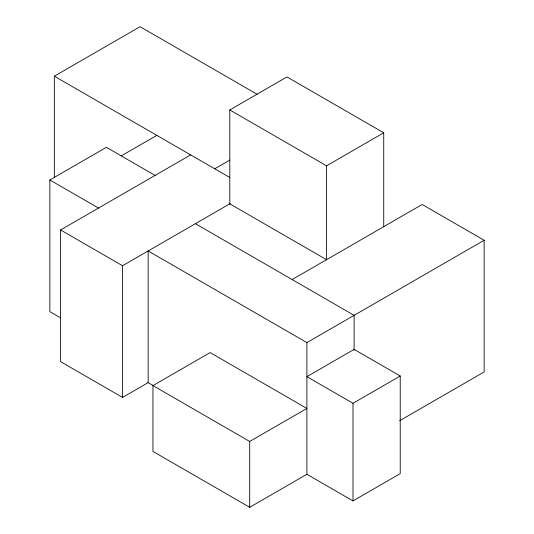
<?xml version="1.0" encoding="UTF-8"?>
<svg xmlns="http://www.w3.org/2000/svg" width="534" height="534" viewBox="0 0 534 534"><rect width="100%" height="100%" fill="white"/><g stroke="black" fill="none" stroke-linecap="round" stroke-linejoin="round"><path stroke-width="0.8" d="M54.335 177.875L54.335 76.202L140.068 26.7L257.114 94.271M60.582 317.85L49.849 311.656L49.849 179.971L106.413 147.311L155.08 175.412M121.265 155.888L156.816 135.362M229.794 204.001L229.794 109.951L286.972 76.936L383.732 132.799L383.732 226.857M148.565 382.411L122.56 397.423L60.589 361.645L60.589 229.96L190.625 154.887M214.728 168.804L229.854 160.066M60.589 229.96L122.56 265.738L230.201 203.594M229.794 109.951L326.548 165.814L383.732 132.799M292.145 279.556L422.18 204.482L484.151 240.26L484.151 371.944L399.632 420.739M152.951 385.595L210.129 352.58L306.89 408.443L249.705 441.458L152.951 385.595L152.951 451.437L249.705 507.3L306.89 474.285L352.994 500.905L400.226 473.638L400.226 376.009L354.115 349.39L306.89 376.657L352.994 403.277L400.226 376.009M153.211 385.561L148.158 382.644L148.158 250.96L306.89 342.601L484.151 240.26M54.335 76.202L229.733 177.462M229.794 203.834L326.548 259.691M195.391 223.693L354.115 315.334L354.115 350.337M49.849 179.971L98.51 208.066M352.994 403.277L352.994 500.905M326.548 165.814L326.548 259.864M306.89 342.601L306.89 474.285M249.705 441.458L249.705 507.3M122.56 265.738L122.56 397.423"/></g></svg>
